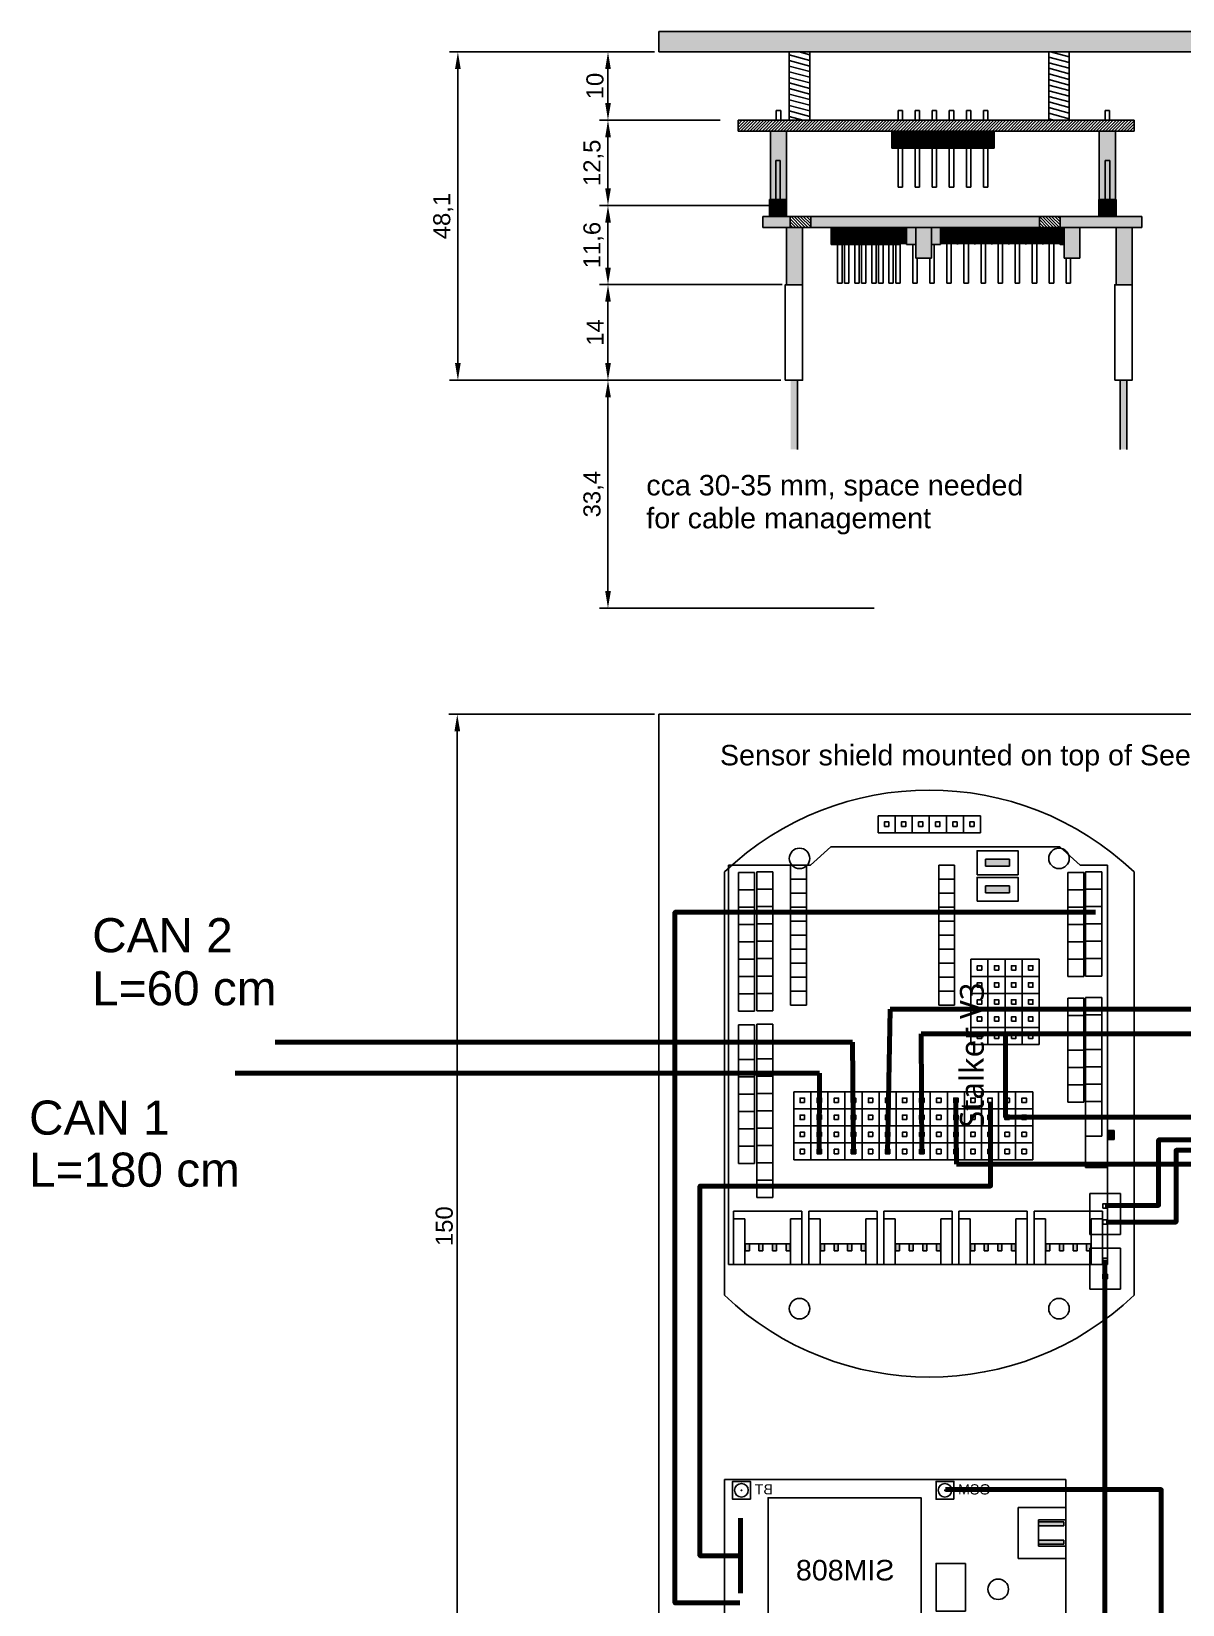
# Model space of a CAD drawing. Header units: millimetres. Extents: x -1 to 310, y -80 to 271.
# Drawn here: x -1.5 to 167.1, y 40.3 to 270.7 of the extents above; entities that cross this region are included whole.
import ezdxf

# ---------------------------------------------------------------- set-up
doc = ezdxf.new("R2010")
doc.units = ezdxf.units.MM
for name, color, linetype in [('board', 5, 'Continuous'), ('chip', 7, 'Continuous'), ('components', 3, 'Continuous'), ('connectors', 4, 'Continuous'), ('dim', 252, 'Continuous'), ('headers', 251, 'Continuous'), ('mount', 7, 'Continuous'), ('mount_holes', 1, 'Continuous'), ('pins', 9, 'Continuous'), ('wires_en', 7, 'Continuous')]:
    doc.layers.add(name, color=color, linetype=linetype)
doc.styles.add('Itead', font='trebuc.ttf')
doc.styles.get("Standard").update_dxf_attribs({"font": 'arial.ttf'})
doc.dimstyles.new('ISO-25', dxfattribs={"dimtxt": 2.5, "dimasz": 2.5, "dimexe": 1.25, "dimexo": 0.625, "dimtad": 1, "dimtxsty": 'Standard', "dimcen": 2.5, "dimadec": 0, "dimazin": 0, "dimtfac": 1, "dimtmove": 0, "dimatfit": 3, "dimfxl": 1, "dimarcsym": 0})

# ---------------------------------------------------------------- blocks, each defined once
blk = doc.blocks.new('A$C5684610D')
at = {"layer": 'connectors'}
h = blk.add_hatch(color=256, dxfattribs=at)
h.paths.add_polyline_path([(2, 8.3), (2, 7.7), (3, 7.7), (3, 8.3)])
h.paths.add_polyline_path([(2, 6.3), (2, 5.7), (3, 5.7), (3, 6.3)])
h.paths.add_polyline_path([(3, 4.3), (2, 4.3), (2, 3.7), (3, 3.7)])
h.paths.add_polyline_path([(3, 1.7), (3, 2.3), (2, 2.3), (2, 1.7)])
for p, q in [((0, 10), (7.8, 10)), ((0, 0), (0, 10)), ((6.7, 8.35), (6.7, 10)), ((7.8, 10), (7.8, 0)), ((0, 8.35), (6.7, 8.35)), ((2, 8.3), (3, 8.3)), ((2, 8.3), (2, 7.7)), ((2, 7.7), (3, 7.7)), ((3, 8.35), (3, 1.65)), ((2, 6.3), (3, 6.3)), ((2, 6.3), (2, 5.7)), ((2, 5.7), (3, 5.7)), ((2, 4.3), (3, 4.3)), ((2, 4.3), (2, 3.7)), ((2, 3.7), (3, 3.7)), ((6.7, 1.65), (0, 1.65)), ((2, 2.3), (3, 2.3)), ((2, 2.3), (2, 1.7)), ((2, 1.7), (3, 1.7)), ((6.7, 0), (6.7, 1.65)), ((7.8, 0), (0, 0))]:
    blk.add_line(p, q, dxfattribs=at)
blk = doc.blocks.new('A$C5EE4710E')
at = {"layer": 'components'}
h = blk.add_hatch(color=256, dxfattribs=at)
h.paths.add_polyline_path([(54.45, 15.35), (55.45, 15.35), (55.45, 18.85), (54.45, 18.85)])
h.paths.add_polyline_path([(58.35, 15.35), (59.35, 15.35), (59.35, 18.85), (58.35, 18.85)])
blk.add_hatch(color=256, dxfattribs=at).paths.add_polyline_path([(18.3, 0), (19.6, 0), (19.6, 1), (18.3, 1)])
at = {"layer": 'board'}
for p, q in [((58.5, 56.5), (0, 56.5)), ((0, 56.5), (0, 1)), ((58.5, 56.5), (58.5, 44.5)), ((58.5, 44.5), (61.2, 41.5)), ((61.2, 8), (61.2, 41.5)), ((58.5, 5), (61.2, 8)), ((58.5, 5), (58.5, 1)), ((0, 1), (58.5, 1))]:
    blk.add_line(p, q, dxfattribs=at)
at = {"layer": 'components'}
for p, q in [((14.2, 4.2), (21.4, 4.2)), ((14.2, 1), (14.2, 4.2)), ((21.4, 4.2), (21.4, 1)), ((21.4, 1), (14.2, 1)), ((18.3, 1), (18.3, 0)), ((19.6, 1), (19.6, 0)), ((18.3, 0), (19.6, 0))]:
    blk.add_line(p, q, dxfattribs=at)
for points in [[(53.2, 20.1), (56.7, 20.1), (56.7, 14.1), (53.2, 14.1)], [(54.45, 18.85), (55.45, 18.85), (55.45, 15.35), (54.45, 15.35)], [(57.1, 20.1), (60.6, 20.1), (60.6, 14.1), (57.1, 14.1)], [(58.35, 18.85), (59.35, 18.85), (59.35, 15.35), (58.35, 15.35)]]:
    blk.add_lwpolyline(points, close=True, dxfattribs=at)
at = {"layer": 'headers'}
for p, q in [((14.78, 55.05), (35.1, 55.05)), ((14.78, 55.05), (14.78, 52.7)), ((17.32, 55.05), (17.32, 52.7)), ((19.86, 55.05), (19.86, 52.7)), ((22.4, 55.05), (22.4, 52.7)), ((24.94, 55.05), (24.94, 52.7)), ((27.48, 55.05), (27.48, 52.7)), ((30.02, 55.05), (30.02, 52.7)), ((32.56, 55.05), (32.56, 52.7)), ((35.1, 55.05), (35.1, 52.7)), ((37.08, 55.05), (57.4, 55.05)), ((37.08, 55.05), (37.08, 52.7)), ((39.62, 55.05), (39.62, 52.7)), ((42.16, 55.05), (42.16, 52.7)), ((44.7, 55.05), (44.7, 52.7)), ((47.24, 55.05), (47.24, 52.7)), ((49.78, 55.05), (49.78, 52.7)), ((52.32, 55.05), (52.32, 52.7)), ((54.86, 55.05), (54.86, 52.7)), ((54.86, 55.05), (54.86, 52.7)), ((57.4, 55.05), (57.4, 52.7)), ((14.78, 52.7), (35.1, 52.7)), ((37.08, 52.7), (57.4, 52.7)), ((58.5, 47.4), (38, 47.4)), ((38, 47.4), (38, 45.1)), ((40.05, 47.4), (40.05, 45.1)), ((42.1, 47.4), (42.1, 45.1)), ((44.15, 47.4), (44.15, 45.1)), ((46.2, 47.4), (46.2, 45.1)), ((48.25, 47.4), (48.25, 45.1)), ((50.3, 47.4), (50.3, 45.1)), ((52.35, 47.4), (52.35, 45.1)), ((54.4, 47.4), (54.4, 45.1)), ((56.45, 47.4), (56.45, 45.1)), ((58.5, 47.4), (58.5, 45.1)), ((58.5, 45.1), (38, 45.1)), ((58.5, 25.7), (38, 25.7)), ((38, 25.7), (38, 23.4)), ((40.05, 25.7), (40.05, 23.4)), ((42.1, 25.7), (42.1, 23.4)), ((44.15, 25.7), (44.15, 23.4)), ((46.2, 25.7), (46.2, 23.4)), ((48.25, 25.7), (48.25, 23.4)), ((50.3, 25.7), (50.3, 23.4)), ((52.35, 25.7), (52.35, 23.4)), ((54.4, 25.7), (54.4, 23.4)), ((56.45, 25.7), (56.45, 23.4)), ((58.5, 25.7), (58.5, 23.4)), ((58.5, 23.4), (38, 23.4)), ((23.78, 6.8), (39.02, 6.8)), ((23.78, 6.8), (23.78, 4.45)), ((26.32, 6.8), (26.32, 4.45)), ((28.86, 6.8), (28.86, 4.45)), ((31.4, 6.8), (31.4, 4.45)), ((33.94, 6.8), (33.94, 4.45)), ((36.48, 6.8), (36.48, 4.45)), ((39.02, 6.8), (39.02, 4.45)), ((42.16, 6.8), (57.4, 6.8)), ((42.16, 6.8), (42.16, 4.45)), ((44.7, 6.8), (44.7, 4.45)), ((47.24, 6.8), (47.24, 4.45)), ((49.78, 6.8), (49.78, 4.45)), ((52.32, 6.8), (52.32, 4.45)), ((54.86, 6.8), (54.86, 4.45)), ((57.4, 6.8), (57.4, 4.45)), ((23.78, 4.45), (39.02, 4.45)), ((42.16, 4.45), (57.4, 4.45))]:
    blk.add_line(p, q, dxfattribs=at)
at = {"layer": 'pins'}
for p, q in [((15.3, 46.95), (25.3, 46.95)), ((15.3, 46.95), (15.3, 41.95)), ((17.8, 46.95), (17.8, 41.95)), ((20.3, 46.95), (20.3, 41.95)), ((22.8, 46.95), (22.8, 41.95)), ((25.3, 46.95), (25.3, 41.95)), ((15.3, 44.45), (25.3, 44.45)), ((15.3, 41.95), (25.3, 41.95)), ((15.3, 41.95), (25.3, 41.95)), ((15.3, 41.95), (15.3, 36.95)), ((17.8, 41.95), (17.8, 36.95)), ((20.3, 41.95), (20.3, 36.95)), ((22.8, 41.95), (22.8, 36.95)), ((25.3, 41.95), (25.3, 36.95)), ((15.3, 39.45), (25.3, 39.45)), ((15.3, 36.95), (25.3, 36.95)), ((15.3, 36.95), (25.3, 36.95)), ((15.3, 36.95), (15.3, 31.95)), ((17.8, 36.95), (17.8, 31.95)), ((20.3, 36.95), (20.3, 31.95)), ((22.8, 36.95), (22.8, 31.95)), ((25.3, 36.95), (25.3, 31.95)), ((15.3, 34.45), (25.3, 34.45)), ((15.3, 31.95), (25.3, 31.95)), ((15.3, 31.95), (25.3, 31.95)), ((15.3, 31.95), (15.3, 26.95)), ((17.8, 31.95), (17.8, 26.95)), ((20.3, 31.95), (20.3, 26.95)), ((22.8, 31.95), (22.8, 26.95)), ((25.3, 31.95), (25.3, 26.95)), ((15.3, 29.45), (25.3, 29.45)), ((15.3, 26.95), (25.3, 26.95)), ((15.3, 26.95), (25.3, 26.95)), ((15.3, 26.95), (15.3, 21.95)), ((17.8, 26.95), (17.8, 21.95)), ((20.3, 26.95), (20.3, 21.95)), ((22.8, 26.95), (22.8, 21.95)), ((25.3, 26.95), (25.3, 21.95)), ((15.3, 24.45), (25.3, 24.45)), ((15.3, 21.95), (25.3, 21.95)), ((15.3, 21.95), (25.3, 21.95)), ((15.3, 21.95), (15.3, 16.95)), ((17.8, 21.95), (17.8, 16.95)), ((20.3, 21.95), (20.3, 16.95)), ((22.8, 21.95), (22.8, 16.95)), ((25.3, 21.95), (25.3, 16.95)), ((32.2, 21), (32.2, 11)), ((37.2, 21), (32.2, 21)), ((34.7, 21), (34.7, 11)), ((37.2, 21), (37.2, 11)), ((37.2, 21), (37.2, 11)), ((42.2, 21), (37.2, 21)), ((39.7, 21), (39.7, 11)), ((42.2, 21), (42.2, 11)), ((42.2, 21), (42.2, 11)), ((44.7, 21), (42.2, 21)), ((44.7, 21), (44.7, 11)), ((15.3, 19.45), (25.3, 19.45)), ((37.2, 18.5), (32.2, 18.5)), ((42.2, 18.5), (37.2, 18.5)), ((44.7, 18.5), (42.2, 18.5)), ((15.3, 16.95), (25.3, 16.95)), ((15.3, 16.95), (25.3, 16.95)), ((15.3, 16.95), (15.3, 11.95)), ((17.8, 16.95), (17.8, 11.95)), ((20.3, 16.95), (20.3, 11.95)), ((22.8, 16.95), (22.8, 11.95)), ((25.3, 16.95), (25.3, 11.95)), ((15.3, 14.45), (25.3, 14.45)), ((37.2, 16), (32.2, 16)), ((42.2, 16), (37.2, 16)), ((44.7, 16), (42.2, 16)), ((15.3, 11.95), (25.3, 11.95)), ((37.2, 13.5), (32.2, 13.5)), ((42.2, 13.5), (37.2, 13.5)), ((44.7, 13.5), (42.2, 13.5)), ((37.2, 11), (32.2, 11)), ((42.2, 11), (37.2, 11)), ((44.7, 11), (42.2, 11))]:
    blk.add_line(p, q, dxfattribs=at)
for points in [[(16.22, 45.37), (16.87, 45.37), (16.87, 46.02), (16.22, 46.02)], [(18.72, 45.37), (19.37, 45.37), (19.37, 46.02), (18.72, 46.02)], [(21.22, 45.37), (21.87, 45.37), (21.87, 46.02), (21.22, 46.02)], [(23.72, 45.37), (24.37, 45.37), (24.37, 46.02), (23.72, 46.02)], [(16.22, 42.87), (16.87, 42.87), (16.87, 43.52), (16.22, 43.52)], [(18.72, 42.87), (19.37, 42.87), (19.37, 43.52), (18.72, 43.52)], [(21.22, 42.87), (21.87, 42.87), (21.87, 43.52), (21.22, 43.52)], [(23.72, 42.87), (24.37, 42.87), (24.37, 43.52), (23.72, 43.52)], [(16.22, 40.37), (16.87, 40.37), (16.87, 41.02), (16.22, 41.02)], [(18.72, 40.37), (19.37, 40.37), (19.37, 41.02), (18.72, 41.02)], [(21.22, 40.37), (21.87, 40.37), (21.87, 41.02), (21.22, 41.02)], [(23.72, 40.37), (24.37, 40.37), (24.37, 41.02), (23.72, 41.02)], [(16.22, 37.87), (16.87, 37.87), (16.87, 38.52), (16.22, 38.52)], [(18.72, 37.87), (19.37, 37.87), (19.37, 38.52), (18.72, 38.52)], [(21.22, 37.87), (21.87, 37.87), (21.87, 38.52), (21.22, 38.52)], [(23.72, 37.87), (24.37, 37.87), (24.37, 38.52), (23.72, 38.52)], [(16.22, 35.37), (16.87, 35.37), (16.87, 36.02), (16.22, 36.02)], [(18.72, 35.37), (19.37, 35.37), (19.37, 36.02), (18.72, 36.02)], [(21.22, 35.37), (21.87, 35.37), (21.87, 36.02), (21.22, 36.02)], [(23.72, 35.37), (24.37, 35.37), (24.37, 36.02), (23.72, 36.02)], [(16.22, 32.87), (16.87, 32.87), (16.87, 33.52), (16.22, 33.52)], [(18.72, 32.87), (19.37, 32.87), (19.37, 33.52), (18.72, 33.52)], [(21.22, 32.87), (21.87, 32.87), (21.87, 33.52), (21.22, 33.52)], [(23.72, 32.87), (24.37, 32.87), (24.37, 33.52), (23.72, 33.52)], [(16.22, 30.37), (16.87, 30.37), (16.87, 31.02), (16.22, 31.02)], [(18.72, 30.37), (19.37, 30.37), (19.37, 31.02), (18.72, 31.02)], [(21.22, 30.37), (21.87, 30.37), (21.87, 31.02), (21.22, 31.02)], [(23.72, 30.37), (24.37, 30.37), (24.37, 31.02), (23.72, 31.02)], [(16.22, 27.87), (16.87, 27.87), (16.87, 28.52), (16.22, 28.52)], [(18.72, 27.87), (19.37, 27.87), (19.37, 28.52), (18.72, 28.52)], [(21.22, 27.87), (21.87, 27.87), (21.87, 28.52), (21.22, 28.52)], [(23.72, 27.87), (24.37, 27.87), (24.37, 28.52), (23.72, 28.52)], [(16.22, 25.37), (16.87, 25.37), (16.87, 26.02), (16.22, 26.02)], [(18.72, 25.37), (19.37, 25.37), (19.37, 26.02), (18.72, 26.02)], [(21.22, 25.37), (21.87, 25.37), (21.87, 26.02), (21.22, 26.02)], [(23.72, 25.37), (24.37, 25.37), (24.37, 26.02), (23.72, 26.02)], [(16.22, 22.87), (16.87, 22.87), (16.87, 23.52), (16.22, 23.52)], [(18.72, 22.87), (19.37, 22.87), (19.37, 23.52), (18.72, 23.52)], [(21.22, 22.87), (21.87, 22.87), (21.87, 23.52), (21.22, 23.52)], [(23.72, 22.87), (24.37, 22.87), (24.37, 23.52), (23.72, 23.52)], [(16.22, 20.37), (16.87, 20.37), (16.87, 21.02), (16.22, 21.02)], [(18.72, 20.37), (19.37, 20.37), (19.37, 21.02), (18.72, 21.02)], [(21.22, 20.37), (21.87, 20.37), (21.87, 21.02), (21.22, 21.02)], [(23.72, 20.37), (24.37, 20.37), (24.37, 21.02), (23.72, 21.02)], [(16.22, 17.87), (16.87, 17.87), (16.87, 18.52), (16.22, 18.52)], [(18.72, 17.87), (19.37, 17.87), (19.37, 18.52), (18.72, 18.52)], [(21.22, 17.87), (21.87, 17.87), (21.87, 18.52), (21.22, 18.52)], [(23.72, 17.87), (24.37, 17.87), (24.37, 18.52), (23.72, 18.52)], [(33.12, 20.07), (33.12, 19.42), (33.77, 19.42), (33.77, 20.07)], [(35.62, 20.07), (35.62, 19.42), (36.27, 19.42), (36.27, 20.07)], [(38.12, 20.07), (38.12, 19.42), (38.77, 19.42), (38.77, 20.07)], [(40.62, 20.07), (40.62, 19.42), (41.27, 19.42), (41.27, 20.07)], [(43.12, 20.07), (43.12, 19.42), (43.77, 19.42), (43.77, 20.07)], [(33.12, 17.57), (33.12, 16.92), (33.77, 16.92), (33.77, 17.57)], [(35.62, 17.57), (35.62, 16.92), (36.27, 16.92), (36.27, 17.57)], [(38.12, 17.57), (38.12, 16.92), (38.77, 16.92), (38.77, 17.57)], [(40.62, 17.57), (40.62, 16.92), (41.27, 16.92), (41.27, 17.57)], [(43.12, 17.57), (43.12, 16.92), (43.77, 16.92), (43.77, 17.57)], [(16.22, 15.37), (16.87, 15.37), (16.87, 16.02), (16.22, 16.02)], [(18.72, 15.37), (19.37, 15.37), (19.37, 16.02), (18.72, 16.02)], [(21.22, 15.37), (21.87, 15.37), (21.87, 16.02), (21.22, 16.02)], [(23.72, 15.37), (24.37, 15.37), (24.37, 16.02), (23.72, 16.02)], [(33.12, 15.07), (33.12, 14.42), (33.77, 14.42), (33.77, 15.07)], [(35.62, 15.07), (35.62, 14.42), (36.27, 14.42), (36.27, 15.07)], [(38.12, 15.07), (38.12, 14.42), (38.77, 14.42), (38.77, 15.07)], [(40.62, 15.07), (40.62, 14.42), (41.27, 14.42), (41.27, 15.07)], [(43.12, 15.07), (43.12, 14.42), (43.77, 14.42), (43.77, 15.07)], [(16.22, 12.87), (16.87, 12.87), (16.87, 13.52), (16.22, 13.52)], [(18.72, 12.87), (19.37, 12.87), (19.37, 13.52), (18.72, 13.52)], [(21.22, 12.87), (21.87, 12.87), (21.87, 13.52), (21.22, 13.52)], [(23.72, 12.87), (24.37, 12.87), (24.37, 13.52), (23.72, 13.52)], [(33.12, 12.57), (33.12, 11.92), (33.77, 11.92), (33.77, 12.57)], [(35.62, 12.57), (35.62, 11.92), (36.27, 11.92), (36.27, 12.57)], [(38.12, 12.57), (38.12, 11.92), (38.77, 11.92), (38.77, 12.57)], [(40.62, 12.57), (40.62, 11.92), (41.27, 11.92), (41.27, 12.57)], [(43.12, 12.57), (43.12, 11.92), (43.77, 11.92), (43.77, 12.57)]]:
    blk.add_lwpolyline(points, close=True, dxfattribs=at)
at = {"layer": 'connectors'}
for p in [(0, 45.75), (0, 34.75), (0, 23.75), (0, 12.75), (0, 1.75)]:
    blk.add_blockref('A$C5684610D', p, dxfattribs=at)
blk = doc.blocks.new('A$C55BC3606')
at = {"layer": 'connectors'}
for points in [[(18.35, 28.9, 1), (18.25, 28.9, 1)], [(48.15, 28.9, 1), (48.05, 28.9, 1)], [(48.15, 1.6, 1), (48.05, 1.6, 1)]]:
    blk.add_hatch(color=256, dxfattribs=at).paths.add_polyline_path(points)
h = blk.add_hatch(color=256, dxfattribs=at)
h.paths.add_polyline_path([(4.6, 23.7), (4.6, 24.3), (0.9, 24.3), (0.9, 23.7)])
h.paths.add_polyline_path([(4.6, 21), (4.6, 21.6), (0.9, 21.6), (0.9, 21)])
at = {"layer": 'board'}
for p, q in [((50.6, 30.5), (0.6, 30.5)), ((0.6, 30.5), (0.6, 8.85)), ((50.6, 0), (50.6, 30.5)), ((0.6, 1.35), (0.6, 0)), ((0.6, 0), (50.6, 0))]:
    blk.add_line(p, q, dxfattribs=at)
at = {"layer": 'chip'}
blk.add_lwpolyline([(44.2, 5.4), (21.8, 5.4), (21.8, 27.8), (44.2, 27.8)], close=True, dxfattribs=at)
at = {"layer": 'components'}
blk.add_lwpolyline([(15.3, 18.2), (19.6, 18.2), (19.6, 11.2), (15.3, 11.2)], close=True, dxfattribs=at)
at = {"layer": 'connectors'}
for p, q in [((7.6, 26.4), (0.6, 26.4)), ((0.6, 26.4), (0.6, 18.9)), ((7.6, 18.9), (7.6, 26.4)), ((4.6, 24.6), (0.6, 24.6)), ((4.6, 24.3), (0.9, 24.3)), ((0.9, 24.3), (0.9, 23.7)), ((4.6, 23.7), (0.9, 23.7)), ((4.6, 20.7), (4.6, 24.6)), ((0.9, 21.6), (4.6, 21.6)), ((0.9, 21.6), (0.9, 21)), ((0.9, 21), (4.6, 21)), ((0.6, 20.7), (4.6, 20.7)), ((0.6, 18.9), (7.6, 18.9)), ((5.6, 8.85), (0, 8.85)), ((0, 8.85), (0, 1.35)), ((5.6, 8.85), (5.6, 1.35)), ((5.6, 1.35), (0, 1.35))]:
    blk.add_line(p, q, dxfattribs=at)
for points in [[(17, 27.6), (19.6, 27.6), (19.6, 30.2), (17, 30.2)], [(46.8, 27.6), (49.4, 27.6), (49.4, 30.2), (46.8, 30.2)], [(46.8, 0.3), (49.4, 0.3), (49.4, 2.9), (46.8, 2.9)]]:
    blk.add_lwpolyline(points, close=True, dxfattribs=at)
for centre, radius in [((18.3, 28.9), 1), ((18.3, 28.9), 0.05), ((48.1, 28.9), 1), ((48.1, 28.9), 0.05), ((48.1, 1.6), 1), ((48.1, 1.6), 0.05)]:
    blk.add_circle(centre, radius, dxfattribs=at)
at = {"layer": 'mount_holes'}
for centre in [(10.5, 14.4), (12.9, 2.3)]:
    blk.add_circle(centre, 1.5, dxfattribs=at)
at = {"layer": 'board', "color": 7}
for s, p in [('GSM', (11.61, 28.29)), ('BT', (43.5, 28.29)), ('GPS', (41.41, 0.99))]:
    blk.add_text(s, height=1.5, dxfattribs=at).set_placement(p)
for s, p in [('USB', (0.76, 7.44)), ('MICRO', (3.15, 8.55))]:
    blk.add_text(s, height=1.5, rotation=270, dxfattribs=at).set_placement(p)
at = {"layer": 'chip'}
blk.add_text('SIM808', height=3, dxfattribs=at).set_placement((25.69, 15.7))
blk = doc.blocks.new('*D8')
at = {"layer": 'Defpoints', "color": 0}
for p in [(90.4, 170.7), (60.88, 20.7), (90.4, 20.7)]:
    blk.add_point(p, dxfattribs=at)
at = {"layer": 'dim', "color": 0, "lineweight": -2}
for p, q in [((89.77, 170.7), (59.63, 170.7)), ((60.88, 168.2), (60.88, 23.2)), ((89.77, 20.7), (59.63, 20.7))]:
    blk.add_line(p, q, dxfattribs=at)
at = {"layer": 'dim', "color": 0}
for points in [[(60.46, 168.2), (61.3, 168.2), (60.88, 170.7)], [(60.46, 23.2), (61.3, 23.2), (60.88, 20.7)]]:
    blk.add_solid(points, dxfattribs=at)
at = {"layer": 'dim', "color": 0, "insert": (58.98, 95.7), "char_height": 2.5, "attachment_point": 5, "rotation": 90}
blk.add_mtext('150', dxfattribs=at)
blk = doc.blocks.new('*D11')
at = {"layer": 'Defpoints', "color": 0}
for p in [(90.4, 267.75), (60.97, 219.65), (108.91, 219.65)]:
    blk.add_point(p, dxfattribs=at)
at = {"layer": 'dim', "color": 0, "lineweight": -2}
for p, q in [((89.77, 267.75), (59.72, 267.75)), ((60.97, 265.25), (60.97, 222.15)), ((108.28, 219.65), (59.72, 219.65))]:
    blk.add_line(p, q, dxfattribs=at)
at = {"layer": 'dim', "color": 0}
for points in [[(60.55, 265.25), (61.38, 265.25), (60.97, 267.75)], [(60.55, 222.15), (61.38, 222.15), (60.97, 219.65)]]:
    blk.add_solid(points, dxfattribs=at)
at = {"layer": 'dim', "color": 0, "insert": (58.84, 243.7), "char_height": 2.5, "attachment_point": 5, "rotation": 90}
blk.add_mtext('48,1', dxfattribs=at)
blk = doc.blocks.new('*D12')
at = {"layer": 'Defpoints', "color": 0}
for p in [(90.4, 267.75), (82.95, 257.75), (100, 257.75)]:
    blk.add_point(p, dxfattribs=at)
at = {"layer": 'dim', "color": 0, "lineweight": -2}
for p, q in [((89.77, 267.75), (81.7, 267.75)), ((82.95, 265.25), (82.95, 260.25)), ((99.38, 257.75), (81.7, 257.75))]:
    blk.add_line(p, q, dxfattribs=at)
at = {"layer": 'dim', "color": 0}
for points in [[(82.54, 265.25), (83.37, 265.25), (82.95, 267.75)], [(82.54, 260.25), (83.37, 260.25), (82.95, 257.75)]]:
    blk.add_solid(points, dxfattribs=at)
at = {"layer": 'dim', "color": 0, "insert": (81.05, 262.75), "char_height": 2.5, "attachment_point": 5, "rotation": 90}
blk.add_mtext('10', dxfattribs=at)
blk = doc.blocks.new('*D13')
at = {"layer": 'Defpoints', "color": 0}
for p in [(100, 257.75), (82.95, 245.25), (107.8, 245.25)]:
    blk.add_point(p, dxfattribs=at)
at = {"layer": 'dim', "color": 0, "lineweight": -2}
for p, q in [((99.38, 257.75), (81.7, 257.75)), ((82.95, 255.25), (82.95, 247.75)), ((107.17, 245.25), (81.7, 245.25))]:
    blk.add_line(p, q, dxfattribs=at)
at = {"layer": 'dim', "color": 0}
for points in [[(82.54, 255.25), (83.37, 255.25), (82.95, 257.75)], [(82.54, 247.75), (83.37, 247.75), (82.95, 245.25)]]:
    blk.add_solid(points, dxfattribs=at)
at = {"layer": 'dim', "color": 0, "insert": (80.83, 251.5), "char_height": 2.5, "attachment_point": 5, "rotation": 90}
blk.add_mtext('12,5', dxfattribs=at)
blk = doc.blocks.new('*D14')
at = {"layer": 'Defpoints', "color": 0}
for p in [(107.8, 245.25), (82.95, 233.65), (109.1, 233.65)]:
    blk.add_point(p, dxfattribs=at)
at = {"layer": 'dim', "color": 0, "lineweight": -2}
for p, q in [((107.17, 245.25), (81.7, 245.25)), ((82.95, 242.75), (82.95, 236.15)), ((108.47, 233.65), (81.7, 233.65))]:
    blk.add_line(p, q, dxfattribs=at)
at = {"layer": 'dim', "color": 0}
for points in [[(82.54, 242.75), (83.37, 242.75), (82.95, 245.25)], [(82.54, 236.15), (83.37, 236.15), (82.95, 233.65)]]:
    blk.add_solid(points, dxfattribs=at)
at = {"layer": 'dim', "color": 0, "insert": (80.83, 239.45), "char_height": 2.5, "attachment_point": 5, "rotation": 90}
blk.add_mtext('11,6', dxfattribs=at)
blk = doc.blocks.new('*D15')
at = {"layer": 'Defpoints', "color": 0}
for p in [(108.91, 233.65), (82.95, 219.65), (108.91, 219.65)]:
    blk.add_point(p, dxfattribs=at)
at = {"layer": 'dim', "color": 0, "lineweight": -2}
for p, q in [((108.28, 233.65), (81.7, 233.65)), ((82.95, 231.15), (82.95, 222.15)), ((108.28, 219.65), (81.7, 219.65))]:
    blk.add_line(p, q, dxfattribs=at)
at = {"layer": 'dim', "color": 0}
for points in [[(82.54, 231.15), (83.37, 231.15), (82.95, 233.65)], [(82.54, 222.15), (83.37, 222.15), (82.95, 219.65)]]:
    blk.add_solid(points, dxfattribs=at)
at = {"layer": 'dim', "color": 0, "insert": (81.07, 226.65), "char_height": 2.5, "attachment_point": 5, "rotation": 90}
blk.add_mtext('14', dxfattribs=at)
blk = doc.blocks.new('*D16')
at = {"layer": 'Defpoints', "color": 0}
for p in [(108.91, 219.65), (82.95, 186.25), (122.58, 186.25)]:
    blk.add_point(p, dxfattribs=at)
at = {"layer": 'dim', "color": 0, "lineweight": -2}
for p, q in [((108.28, 219.65), (81.7, 219.65)), ((82.95, 217.15), (82.95, 188.75)), ((121.95, 186.25), (81.7, 186.25))]:
    blk.add_line(p, q, dxfattribs=at)
at = {"layer": 'dim', "color": 0}
for points in [[(82.54, 217.15), (83.37, 217.15), (82.95, 219.65)], [(82.54, 188.75), (83.37, 188.75), (82.95, 186.25)]]:
    blk.add_solid(points, dxfattribs=at)
at = {"layer": 'dim', "color": 0, "insert": (80.83, 202.95), "char_height": 2.5, "attachment_point": 5, "rotation": 90}
blk.add_mtext('33,4', dxfattribs=at)
blk = doc.blocks.new('A$C5F611486')
at = {"layer": 'board'}
for points in [[(73.99, 60), (11.99, 60)], [(11.99, 0), (73.99, 0)]]:
    blk.add_lwpolyline(points, dxfattribs=at)
for centre, start, end in [((43.49, 30), 136.3972, 223.6028), ((42.49, 30), 316.3972, 43.6028)]:
    blk.add_arc(centre, 43.5, start, end, dxfattribs=at)
at = {"layer": 'connectors'}
for p, q in [((12.89, 6.5), (12.89, 2)), ((12.89, 6.5), (18.89, 6.5)), ((18.89, 6.5), (18.89, 2)), ((20.89, 6.5), (20.89, 2)), ((20.89, 6.5), (26.89, 6.5)), ((26.89, 6.5), (26.89, 2)), ((12.89, 2), (18.89, 2)), ((20.89, 2), (26.89, 2))]:
    blk.add_line(p, q, dxfattribs=at)
for points in [[(14.39, 4.57), (14.39, 3.92), (15.04, 3.92), (15.04, 4.57)], [(16.74, 4.57), (16.74, 3.92), (17.39, 3.92), (17.39, 4.57)], [(22.39, 4.57), (22.39, 3.92), (23.04, 3.92), (23.04, 4.57)], [(24.74, 4.57), (24.74, 3.92), (25.39, 3.92), (25.39, 4.57)]]:
    blk.add_lwpolyline(points, close=True, dxfattribs=at)
at = {"layer": 'headers'}
for p, q in [((26.29, 55.25), (51.69, 55.25)), ((26.29, 55.25), (26.29, 52.9)), ((28.83, 55.25), (28.83, 52.9)), ((31.37, 55.25), (31.37, 52.9)), ((33.91, 55.25), (33.91, 52.9)), ((36.45, 55.25), (36.45, 52.9)), ((38.99, 55.25), (38.99, 52.9)), ((41.53, 55.25), (41.53, 52.9)), ((44.07, 55.25), (44.07, 52.9)), ((46.61, 55.25), (46.61, 52.9)), ((49.15, 55.25), (49.15, 52.9)), ((51.69, 55.25), (51.69, 52.9)), ((53.67, 55.25), (73.99, 55.25)), ((53.67, 55.25), (53.67, 52.9)), ((56.21, 55.25), (56.21, 52.9)), ((58.75, 55.25), (58.75, 52.9)), ((61.29, 55.25), (61.29, 52.9)), ((63.83, 55.25), (63.83, 52.9)), ((66.37, 55.25), (66.37, 52.9)), ((68.91, 55.25), (68.91, 52.9)), ((71.45, 55.25), (71.45, 52.9)), ((71.45, 55.25), (71.45, 52.9)), ((73.99, 55.25), (73.99, 52.9)), ((26.29, 52.9), (51.69, 52.9)), ((53.67, 52.9), (73.99, 52.9)), ((35.29, 7.1), (55.61, 7.1)), ((35.29, 7.1), (35.29, 4.75)), ((37.83, 7.1), (37.83, 4.75)), ((40.37, 7.1), (40.37, 4.75)), ((42.91, 7.1), (42.91, 4.75)), ((45.45, 7.1), (45.45, 4.75)), ((47.99, 7.1), (47.99, 4.75)), ((50.53, 7.1), (50.53, 4.75)), ((53.07, 7.1), (53.07, 4.75)), ((55.61, 7.1), (55.61, 4.75)), ((58.75, 7.1), (73.99, 7.1)), ((58.75, 7.1), (58.75, 4.75)), ((61.29, 7.1), (61.29, 4.75)), ((63.83, 7.1), (63.83, 4.75)), ((66.37, 7.1), (66.37, 4.75)), ((68.91, 7.1), (68.91, 4.75)), ((71.45, 7.1), (71.45, 4.75)), ((73.99, 7.1), (73.99, 4.75)), ((35.29, 4.75), (55.61, 4.75)), ((58.75, 4.75), (73.99, 4.75))]:
    blk.add_line(p, q, dxfattribs=at)
at = {"layer": 'mount_holes'}
for centre in [(10.01, 49), (75.98, 49), (10.01, 11), (75.98, 11)]:
    blk.add_circle(centre, 1.5, dxfattribs=at)
at = {"layer": 'pins'}
for p, q in [((79.74, 37.5), (79.74, 22.5)), ((82.24, 37.5), (79.74, 37.5)), ((82.24, 37.5), (82.24, 22.5)), ((82.24, 35), (79.74, 35)), ((82.24, 32.5), (79.74, 32.5)), ((82.24, 30), (79.74, 30)), ((82.24, 27.5), (79.74, 27.5)), ((82.24, 25), (79.74, 25)), ((82.24, 22.5), (79.74, 22.5))]:
    blk.add_line(p, q, dxfattribs=at)
for points in [[(80.67, 36.57), (80.67, 35.93), (81.32, 35.93), (81.32, 36.57)], [(80.67, 34.07), (80.67, 33.43), (81.32, 33.43), (81.32, 34.07)], [(80.67, 31.57), (80.67, 30.93), (81.32, 30.93), (81.32, 31.57)], [(80.67, 29.07), (80.67, 28.43), (81.32, 28.43), (81.32, 29.07)], [(80.67, 26.57), (80.67, 25.93), (81.32, 25.93), (81.32, 26.57)], [(80.67, 24.07), (80.67, 23.43), (81.32, 23.43), (81.32, 24.07)]]:
    blk.add_lwpolyline(points, close=True, dxfattribs=at)
at = {"layer": 'board', "color": 7, "style": 'Itead'}
blk.add_text('Stalker V3', height=3.5, dxfattribs=at).set_placement((36.5, 22.01))
blk = doc.blocks.new('A$C0F3C6A3A')
at = {"layer": 'board'}
h = blk.add_hatch(color=256, dxfattribs=at)
h.paths.add_polyline_path([(9.8, 55.5), (8.2, 55.5), (8.2, 43.5), (9.8, 43.5)])
h.paths.add_polyline_path([(9.8, 40.5), (8.2, 40.5), (8.2, 7), (9.8, 7)])
h.paths.add_polyline_path([(9.8, 4), (8.2, 4), (8.2, 0), (9.8, 0)])
h = blk.add_hatch(dxfattribs=at)
h.set_pattern_fill('ANSI31', color=256, scale=0.1, style=0)
h.set_pattern_definition([(45, (-243.2663, -100), (-0.2245064, 0.2245064), [])])
h.paths.add_polyline_path([(9.8, 43.5), (8.2, 43.5), (8.2, 40.5), (9.8, 40.5)])
h.paths.add_polyline_path([(8.2, 4), (9.8, 4), (9.8, 7), (8.2, 7)])
at = {"layer": 'headers'}
h = blk.add_hatch(color=256, dxfattribs=at)
h.paths.add_polyline_path([(9.8, 54.05), (9.8, 51.7), (18.2, 51.7), (18.2, 54.05)])
h.paths.add_polyline_path([(9.8, 5.8), (9.8, 3.45), (18.2, 3.45), (18.2, 5.8)])
for points in [[(9.8, 46.4), (9.8, 44.1), (14.3, 44.1), (14.3, 46.4)], [(14.3, 24.7), (9.8, 24.7), (9.8, 22.4), (14.3, 22.4)]]:
    blk.add_hatch(color=256, dxfattribs=at).paths.add_polyline_path(points)
at = {"layer": 'pins'}
for points in [[(8.2, 51.7), (5.7, 51.7), (5.7, 49.2), (8.2, 49.2)], [(12.3, 44.1), (9.8, 44.1), (9.8, 43.5), (12.3, 43.5)], [(9.8, 41), (12.3, 41), (12.3, 43.5), (9.8, 43.5)], [(9.8, 38.5), (12.3, 38.5), (12.3, 41), (9.8, 41)], [(9.8, 36), (12.3, 36), (12.3, 38.5), (9.8, 38.5)], [(9.8, 33.5), (12.3, 33.5), (12.3, 36), (9.8, 36)], [(9.8, 31), (12.3, 31), (12.3, 33.5), (9.8, 33.5)], [(9.8, 28.5), (12.3, 28.5), (12.3, 31), (9.8, 31)], [(9.8, 26), (12.3, 26), (12.3, 28.5), (9.8, 28.5)], [(9.8, 18.5), (12.3, 18.5), (12.3, 21), (9.8, 21)], [(9.8, 17.5), (12.3, 17.5), (12.3, 20), (9.8, 20)], [(9.8, 16), (12.3, 16), (12.3, 18.5), (9.8, 18.5)], [(9.8, 15), (12.3, 15), (12.3, 17.5), (9.8, 17.5)], [(9.8, 15), (12.3, 15), (12.3, 17.5), (9.8, 17.5)], [(9.8, 13.5), (12.3, 13.5), (12.3, 16), (9.8, 16)], [(9.8, 12.5), (12.3, 12.5), (12.3, 15), (9.8, 15)], [(9.8, 11), (12.3, 11), (12.3, 13.5), (9.8, 13.5)], [(9.8, 10), (12.3, 10), (12.3, 12.5), (9.8, 12.5)], [(8.2, 3.45), (5.7, 3.45), (5.7, 0.95), (8.2, 0.95)]]:
    blk.add_hatch(color=256, dxfattribs=at).paths.add_polyline_path(points)
h = blk.add_hatch(color=256, dxfattribs=at)
h.paths.add_polyline_path([(9.8, 26), (9.8, 24.7), (12.3, 24.7), (12.3, 26)])
h.paths.add_polyline_path([(9.8, 22.4), (9.8, 21), (12.3, 21), (12.3, 22.4)])
at = {"layer": 'board'}
for p, q in [((8.2, 55.5), (8.2, 0)), ((8.2, 55.5), (9.8, 55.5)), ((9.8, 55.5), (9.8, 0)), ((8.2, 43.5), (9.8, 43.5)), ((8.2, 40.5), (9.8, 40.5)), ((8.2, 7), (9.8, 7)), ((8.2, 4), (9.8, 4)), ((8.2, 0), (9.8, 0))]:
    blk.add_line(p, q, dxfattribs=at)
at = {"layer": 'headers'}
for p, q in [((9.8, 54.05), (18.2, 54.05)), ((18.2, 54.05), (18.2, 51.7)), ((9.8, 51.7), (18.2, 51.7)), ((9.8, 46.4), (14.3, 46.4)), ((14.3, 46.4), (14.3, 44.1)), ((9.8, 44.1), (14.3, 44.1)), ((9.8, 24.7), (14.3, 24.7)), ((14.3, 24.7), (14.3, 22.4)), ((9.8, 22.4), (14.3, 22.4)), ((9.8, 5.8), (18.2, 5.8)), ((18.2, 5.8), (18.2, 3.45)), ((9.8, 3.45), (18.2, 3.45))]:
    blk.add_line(p, q, dxfattribs=at)
at = {"layer": 'pins'}
for p, q in [((5.7, 50.78), (0, 50.78)), ((0, 50.78), (0, 50.13)), ((8.2, 51.7), (5.7, 51.7)), ((5.7, 49.2), (5.7, 51.7)), ((8.2, 49.2), (8.2, 51.7)), ((5.7, 50.13), (0, 50.13)), ((8.2, 49.2), (5.7, 49.2)), ((12.3, 43.5), (12.3, 44.1)), ((14.3, 45.03), (18, 45.03)), ((14.3, 44.38), (18, 44.38)), ((18, 44.38), (18, 45.03)), ((9.8, 43.5), (12.3, 43.5)), ((9.8, 43.45), (12.3, 43.45)), ((12.3, 42.58), (18, 42.58)), ((12.3, 41.93), (18, 41.93)), ((18, 41.93), (18, 42.58)), ((9.8, 41), (12.3, 41)), ((9.8, 41), (12.3, 41)), ((12.3, 40.08), (18, 40.08)), ((12.3, 39.43), (18, 39.43)), ((18, 39.43), (18, 40.08)), ((9.8, 38.5), (12.3, 38.5)), ((9.8, 38.5), (12.3, 38.5)), ((12.3, 37.58), (18, 37.58)), ((12.3, 36.93), (18, 36.93)), ((18, 36.93), (18, 37.58)), ((9.8, 36), (12.3, 36)), ((9.8, 36), (12.3, 36)), ((12.3, 35.08), (18, 35.08)), ((18, 34.43), (18, 35.08)), ((9.8, 33.5), (12.3, 33.5)), ((9.8, 33.5), (12.3, 33.5)), ((12.3, 34.43), (18, 34.43)), ((12.3, 32.58), (18, 32.58)), ((18, 31.93), (18, 32.58)), ((9.8, 31), (12.3, 31)), ((9.8, 31), (12.3, 31)), ((12.3, 31.93), (18, 31.93)), ((12.3, 30.08), (18, 30.08)), ((18, 29.43), (18, 30.08)), ((9.8, 28.5), (12.3, 28.5)), ((9.8, 28.5), (12.3, 28.5)), ((12.3, 29.43), (18, 29.43)), ((9.8, 26), (12.3, 26)), ((9.8, 26), (12.3, 26)), ((12.3, 27.58), (18, 27.58)), ((12.3, 26.93), (18, 26.93)), ((12.3, 26), (12.3, 24.7)), ((18, 26.93), (18, 27.58)), ((12.3, 25.08), (18, 25.08)), ((14.3, 24.43), (18, 24.43)), ((18, 24.43), (18, 25.08)), ((9.8, 21), (12.3, 21)), ((9.8, 21), (12.3, 21)), ((12.3, 21), (12.3, 22.4)), ((12.3, 21.93), (18, 21.93)), ((14.3, 22.58), (18, 22.58)), ((18, 21.93), (18, 22.58)), ((9.8, 20), (12.3, 20)), ((9.8, 20), (9.8, 17.5)), ((9.8, 18.5), (12.3, 18.5)), ((9.8, 18.5), (12.3, 18.5)), ((12.3, 20.08), (18, 20.08)), ((12.3, 20), (12.3, 17.5)), ((12.3, 19.43), (18, 19.43)), ((12.3, 19.08), (18, 19.08)), ((18, 19.43), (18, 20.08)), ((18, 18.43), (18, 19.08)), ((9.8, 17.5), (12.3, 17.5)), ((9.8, 17.5), (12.3, 17.5)), ((9.8, 17.5), (9.8, 15)), ((9.8, 17.5), (12.3, 17.5)), ((12.3, 18.43), (18, 18.43)), ((12.3, 17.58), (18, 17.58)), ((12.3, 17.5), (12.3, 15)), ((12.3, 16.93), (18, 16.93)), ((12.3, 16.58), (18, 16.58)), ((12.3, 16.58), (18, 16.58)), ((18, 16.93), (18, 17.58)), ((18, 15.93), (18, 16.58)), ((9.8, 16), (12.3, 16)), ((9.8, 16), (12.3, 16)), ((9.8, 15), (12.3, 15)), ((9.8, 15), (12.3, 15)), ((9.8, 15), (9.8, 12.5)), ((9.8, 15), (12.3, 15)), ((12.3, 15.93), (18, 15.93)), ((12.3, 15.93), (18, 15.93)), ((12.3, 15.08), (18, 15.08)), ((12.3, 15), (12.3, 12.5)), ((12.3, 14.43), (18, 14.43)), ((12.3, 14.08), (18, 14.08)), ((18, 14.43), (18, 15.08)), ((18, 14.08), (18, 13.43)), ((9.8, 13.5), (12.3, 13.5)), ((9.8, 13.5), (12.3, 13.5)), ((9.8, 12.5), (12.3, 12.5)), ((9.8, 12.5), (12.3, 12.5)), ((9.8, 12.5), (9.8, 10)), ((12.3, 13.43), (18, 13.43)), ((12.3, 12.58), (18, 12.58)), ((12.3, 12.5), (12.3, 10)), ((12.3, 11.93), (18, 11.93)), ((12.3, 11.58), (18, 11.58)), ((18, 11.93), (18, 12.58)), ((18, 11.58), (18, 10.93)), ((9.8, 11), (12.3, 11)), ((9.8, 10), (12.3, 10)), ((12.3, 10.93), (18, 10.93)), ((5.7, 2.53), (0, 2.53)), ((0, 2.53), (0, 1.88)), ((8.2, 3.45), (5.7, 3.45)), ((5.7, 0.95), (5.7, 3.45)), ((8.2, 0.95), (8.2, 3.45)), ((5.7, 1.88), (0, 1.88)), ((8.2, 0.95), (5.7, 0.95))]:
    blk.add_line(p, q, dxfattribs=at)
blk = doc.blocks.new('A$C5C4B176D')
at = {"layer": 'board'}
h = blk.add_hatch(dxfattribs=at)
h.set_pattern_fill('ANSI31', color=256, scale=0.1, style=0)
h.set_pattern_definition([(135, (246.46614, -99.42375), (0.2245064, 0.2245064), [])])
h.paths.add_polyline_path([(11.6, 58), (10, 58), (10, 0), (11.6, 0)])
at = {"layer": 'headers'}
for points in [[(0, 53.25), (10, 53.25), (10, 50.9), (0, 50.9)], [(0, 5.1), (0, 2.75), (10, 2.75), (10, 5.1)]]:
    blk.add_hatch(color=256, dxfattribs=at).paths.add_polyline_path(points)
at = {"layer": 'pins'}
for points in [[(10, 35.5), (10, 33), (7.5, 33), (7.5, 35.5)], [(10, 33), (10, 30.5), (7.5, 30.5), (7.5, 33)], [(10, 30.5), (10, 28), (7.5, 28), (7.5, 30.5)], [(10, 28), (10, 25.5), (7.5, 25.5), (7.5, 28)], [(10, 25.5), (10, 23), (7.5, 23), (7.5, 25.5)], [(10, 23), (10, 20.5), (7.5, 20.5), (7.5, 23)]]:
    blk.add_hatch(color=256, dxfattribs=at).paths.add_polyline_path(points)
at = {"layer": 'board'}
for p, q in [((10, 58), (11.6, 58)), ((10, 58), (10, 0)), ((11.6, 58), (11.6, 0)), ((10, 0), (11.6, 0))]:
    blk.add_line(p, q, dxfattribs=at)
at = {"layer": 'headers'}
for p, q in [((10, 53.25), (0, 53.25)), ((0, 53.25), (0, 50.9)), ((10, 50.9), (0, 50.9)), ((10, 5.1), (0, 5.1)), ((0, 5.1), (0, 2.75)), ((10, 2.75), (0, 2.75))]:
    blk.add_line(p, q, dxfattribs=at)
at = {"layer": 'pins'}
for p, q in [((13, 52.4), (11.6, 52.4)), ((13, 51.75), (11.6, 51.75)), ((13, 52.4), (13, 51.75)), ((7.5, 34.57), (1.8, 34.57)), ((1.8, 34.57), (1.8, 33.92)), ((10, 35.5), (7.5, 35.5)), ((7.5, 33), (7.5, 35.5)), ((13, 34.57), (11.6, 34.57)), ((13, 34.57), (13, 33.92)), ((7.5, 33.92), (1.8, 33.92)), ((10, 33), (7.5, 33)), ((10, 33), (7.5, 33)), ((7.5, 30.5), (7.5, 33)), ((13, 33.92), (11.6, 33.92)), ((7.5, 32.07), (1.8, 32.07)), ((1.8, 32.07), (1.8, 31.42)), ((7.5, 31.42), (1.8, 31.42)), ((10, 30.5), (7.5, 30.5)), ((10, 30.5), (7.5, 30.5)), ((7.5, 28), (7.5, 30.5)), ((13, 32.07), (11.6, 32.07)), ((13, 31.42), (11.6, 31.42)), ((13, 32.07), (13, 31.42)), ((7.5, 29.57), (1.8, 29.57)), ((1.8, 29.57), (1.8, 28.92)), ((7.5, 28.92), (1.8, 28.92)), ((10, 28), (7.5, 28)), ((10, 28), (7.5, 28)), ((7.5, 25.5), (7.5, 28)), ((13, 29.57), (11.6, 29.57)), ((13, 28.92), (11.6, 28.92)), ((13, 29.57), (13, 28.92)), ((7.5, 27.07), (1.8, 27.07)), ((1.8, 27.07), (1.8, 26.42)), ((7.5, 26.42), (1.8, 26.42)), ((10, 25.5), (7.5, 25.5)), ((10, 25.5), (7.5, 25.5)), ((7.5, 23), (7.5, 25.5)), ((13, 27.07), (11.6, 27.07)), ((13, 26.42), (11.6, 26.42)), ((13, 27.07), (13, 26.42)), ((7.5, 24.57), (1.8, 24.57)), ((1.8, 24.57), (1.8, 23.92)), ((7.5, 23.92), (1.8, 23.92)), ((13, 24.57), (11.6, 24.57)), ((13, 23.92), (11.6, 23.92)), ((13, 24.57), (13, 23.92)), ((7.5, 22.07), (1.8, 22.07)), ((1.8, 22.07), (1.8, 21.42)), ((7.5, 21.42), (1.8, 21.42)), ((10, 23), (7.5, 23)), ((10, 23), (7.5, 23)), ((7.5, 20.5), (7.5, 23)), ((13, 22.07), (11.6, 22.07)), ((13, 21.42), (11.6, 21.42)), ((13, 22.07), (13, 21.42)), ((10, 20.5), (7.5, 20.5)), ((13, 4.25), (11.6, 4.25)), ((13, 3.6), (11.6, 3.6)), ((13, 4.25), (13, 3.6))]:
    blk.add_line(p, q, dxfattribs=at)

msp = doc.modelspace()

# ---------------------------------------------------------------- hatches: boundary and pattern name
at = {"layer": 'mount'}
msp.add_hatch(color=256, dxfattribs=at).paths.add_polyline_path([(90.397, 270.747), (90.397, 267.747), (225.397, 267.747), (225.397, 270.747)])
h = msp.add_hatch(dxfattribs=at)
h.set_pattern_fill('ANSI31', color=256, scale=0.25, angle=120, style=0)
h.paths.add_polyline_path([(112.5, 267.747), (109.5, 267.747), (109.5, 257.747), (112.5, 257.747)])
h.paths.add_polyline_path([(150.5, 267.747), (147.5, 267.747), (147.5, 257.747), (150.5, 257.747)])
at = {"layer": 'wires_en'}
for color, points in [(1, [(109.685, 209.518), (110.685, 209.518), (110.685, 219.647), (109.685, 219.647)]), (7, [(157.935, 209.518), (158.935, 209.518), (158.935, 219.647), (157.935, 219.647)])]:
    msp.add_hatch(color=color, dxfattribs=at).paths.add_polyline_path(points)

# ---------------------------------------------------------------- linework, layer by layer
at = {"layer": 'connectors'}
for points in [[(108.91, 219.647), (111.45, 219.647), (111.45, 233.647), (108.91, 233.647)], [(157.16, 219.647), (159.7, 219.647), (159.7, 233.647), (157.16, 233.647)]]:
    msp.add_lwpolyline(points, close=True, dxfattribs=at)
at = {"layer": 'mount'}
for p, q in [((225.397, 270.747), (90.397, 270.747)), ((90.397, 270.747), (90.397, 267.747)), ((225.397, 267.747), (90.397, 267.747)), ((109.5, 257.747), (109.5, 267.747)), ((112.5, 257.747), (112.5, 267.747)), ((147.5, 257.747), (147.5, 267.747)), ((150.5, 257.747), (150.5, 267.747)), ((109.5, 257.747), (112.5, 257.747)), ((147.5, 257.747), (150.5, 257.747)), ((225.397, 170.701), (90.397, 170.701)), ((90.397, 170.701), (90.397, 20.701))]:
    msp.add_line(p, q, dxfattribs=at)
at = {"layer": 'wires_en', "color": 5}
for p, q in [((110.685, 219.647), (109.685, 219.647)), ((158.935, 219.647), (157.935, 219.647))]:
    msp.add_line(p, q, dxfattribs=at)
at = {"layer": 'wires_en', "color": 1}
msp.add_line((110.685, 209.518), (110.685, 219.647), dxfattribs=at)
at = {"layer": 'wires_en', "color": 7}
for p, q in [((157.935, 209.518), (157.935, 219.647)), ((158.935, 209.518), (158.935, 219.647))]:
    msp.add_line(p, q, dxfattribs=at)
at = {"layer": 'wires_en', "color": 2, "lineweight": 100}
for p, q in [((124.298, 127.505), (123.9, 106.325)), ((118.767, 122.674), (118.9, 106.325)), ((128.796, 123.903), (261.831, 123.903)), ((128.796, 123.903), (128.9, 106.325)), ((113.943, 118.096), (113.9, 106.325)), ((133.991, 104.776), (133.9, 114.475)), ((133.991, 104.776), (278.53, 104.776))]:
    msp.add_line(p, q, dxfattribs=at)
at = {"layer": 'wires_en', "color": 9, "lineweight": 200}
msp.add_line((155.718, 90.786), (155.718, -12.314), dxfattribs=at)
at = {"layer": 'wires_en'}
msp.add_line((100, 58.6), (150, 58.6), dxfattribs=at)
at = {"layer": 'wires_en', "color": 5, "lineweight": 100}
msp.add_line((102.338, 52.916), (102.338, 41.907), dxfattribs=at)
at = {"layer": 'wires_en', "color": 3, "lineweight": 100}
msp.add_lwpolyline([(102.236, 40.509), (92.761, 40.509), (92.761, 141.689), (154.322, 141.707)], dxfattribs=at)
at = {"layer": 'wires_en', "color": 2, "lineweight": 100}
for points in [[(124.298, 127.505), (257.447, 127.505)], [(118.767, 122.674), (34.186, 122.674)], [(113.943, 118.096), (28.368, 118.096)]]:
    msp.add_lwpolyline(points, dxfattribs=at)
at = {"layer": 'wires_en', "color": 5, "lineweight": 100}
for points in [[(141.17, 123.591), (141.17, 111.687), (208.817, 111.687), (208.817, 118.88)], [(102.338, 47.411), (96.407, 47.411), (96.407, 101.572), (138.987, 101.572), (138.987, 113.851)]]:
    msp.add_lwpolyline(points, dxfattribs=at)
at = {"layer": 'wires_en', "color": 7, "lineweight": 100}
msp.add_lwpolyline([(199.955, 101.603), (199.955, 108.33), (163.576, 108.33), (163.576, 98.741), (155.771, 98.741)], dxfattribs=at)
at = {"layer": 'wires_en', "color": 1, "lineweight": 100}
msp.add_lwpolyline([(196.374, 101.532), (196.374, 106.827), (166.154, 106.827), (166.154, 96.308), (155.914, 96.308)], dxfattribs=at)
at = {"layer": 'wires_en', "color": 251, "lineweight": 100}
msp.add_lwpolyline([(132.384, 57.106), (163.973, 57.106), (163.973, 6.315)], dxfattribs=at)

# ---------------------------------------------------------------- block references
at = {"rotation": 90}
msp.add_blockref('A$C5EE4710E', (157.1, 90.1), dxfattribs=at)
at = {"xscale": -1}
msp.add_blockref('A$C55BC3606', (150.6, 28.1), dxfattribs=at)
at = {"layer": 'wires_en'}
for name, p, rotation in [('A$C5C4B176D', (160, 246.147), 90), ('A$C0F3C6A3A', (105.65, 251.847), 270), ('A$C5F611486', (160, 73.606), 90)]:
    msp.add_blockref(name, p, dxfattribs=dict(at, rotation=rotation))

# ---------------------------------------------------------------- texts
at = {"layer": 'dim'}
for s, p in [('cca 30-35 mm, space needed ', (88.561, 202.769)), ('for cable management', (88.561, 197.949))]:
    msp.add_text(s, height=3, dxfattribs=at).set_placement(p)
at = {"layer": 'wires_en', "color": 1}
msp.add_text('Sensor shield mounted on top of Seeeduino Stalker V3', height=3, dxfattribs=at).set_placement((99.348, 163.217))
at = {"layer": 'wires_en'}
for s, p in [('CAN 2', (7.419, 135.833)), ('L=60 cm', (7.419, 128.06)), ('CAN 1', (-1.832, 109.107)), ('L=180 cm', (-1.832, 101.483))]:
    msp.add_text(s, height=5, dxfattribs=at).set_placement(p)

# ---------------------------------------------------------------- dimensions: what is measured, and where the dimension line sits
at = {"layer": 'dim'}
for base, p1, p2, picture, middle in [((60.966, 219.647), (90.397, 267.747), (108.91, 219.647), '*D11', (58.839, 243.697)), ((82.953, 257.747), (90.397, 267.747), (100, 257.747), '*D12', (81.052, 262.747)), ((60.881, 20.701), (90.397, 170.701), (90.397, 20.701), '*D8', (58.98, 95.701))]:
    dim = msp.add_linear_dim(base=base, p1=p1, p2=p2, angle=90, dimstyle='ISO-25', dxfattribs=at)
    dim.commit()
    dim.dimension.update_dxf_attribs({"geometry": picture, "text_midpoint": middle})
for base, p1, p2, picture, middle in [((82.953, 245.247), (100, 257.747), (107.8, 245.247), '*D13', (80.826, 251.497)), ((82.953, 233.647), (107.8, 245.247), (109.1, 233.647), '*D14', (80.826, 239.447)), ((82.953, 219.647), (108.91, 233.647), (108.91, 219.647), '*D15', (81.073, 226.647)), ((82.953, 186.247), (108.91, 219.647), (122.58, 186.247), '*D16', (80.826, 202.947))]:
    dim = msp.add_linear_dim(base=base, p1=p1, p2=p2, angle=90, dimstyle='ISO-25', override={"dimtmove": 1}, dxfattribs=at)
    dim.commit()
    dim.dimension.update_dxf_attribs({"geometry": picture, "text_midpoint": middle})

doc.saveas('drawing.dxf')
